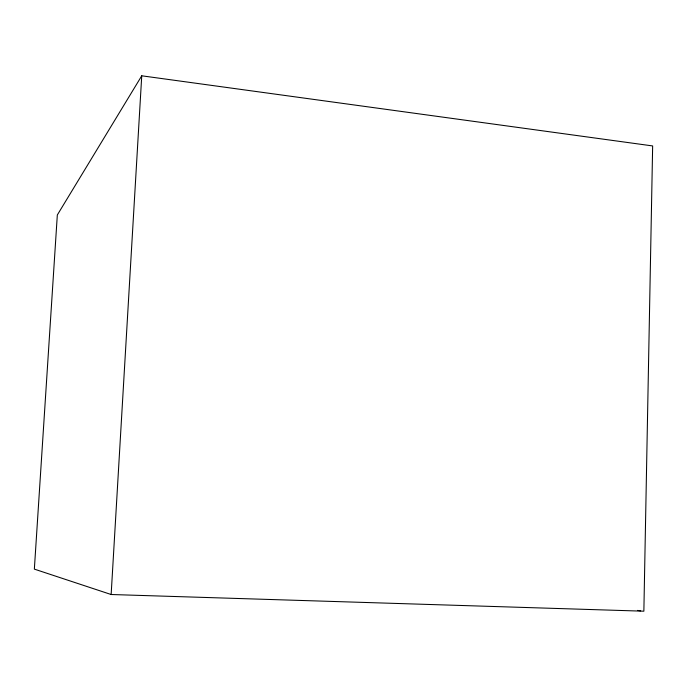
<?xml version="1.0" encoding="UTF-8"?>
<svg xmlns="http://www.w3.org/2000/svg" width="687" height="687" viewBox="0 0 687 687"><rect width="100%" height="100%" fill="white"/><g stroke="black" fill="none" stroke-linecap="round" stroke-linejoin="round"><path stroke-width="1.03" d="M111.148 594.513L141.745 75.802L652.65 145.936L643.865 611.198L111.148 594.513L34.35 569.119L57.322 214.979L141.745 75.802M637.484 610.417L640.67 610.812"/></g></svg>
